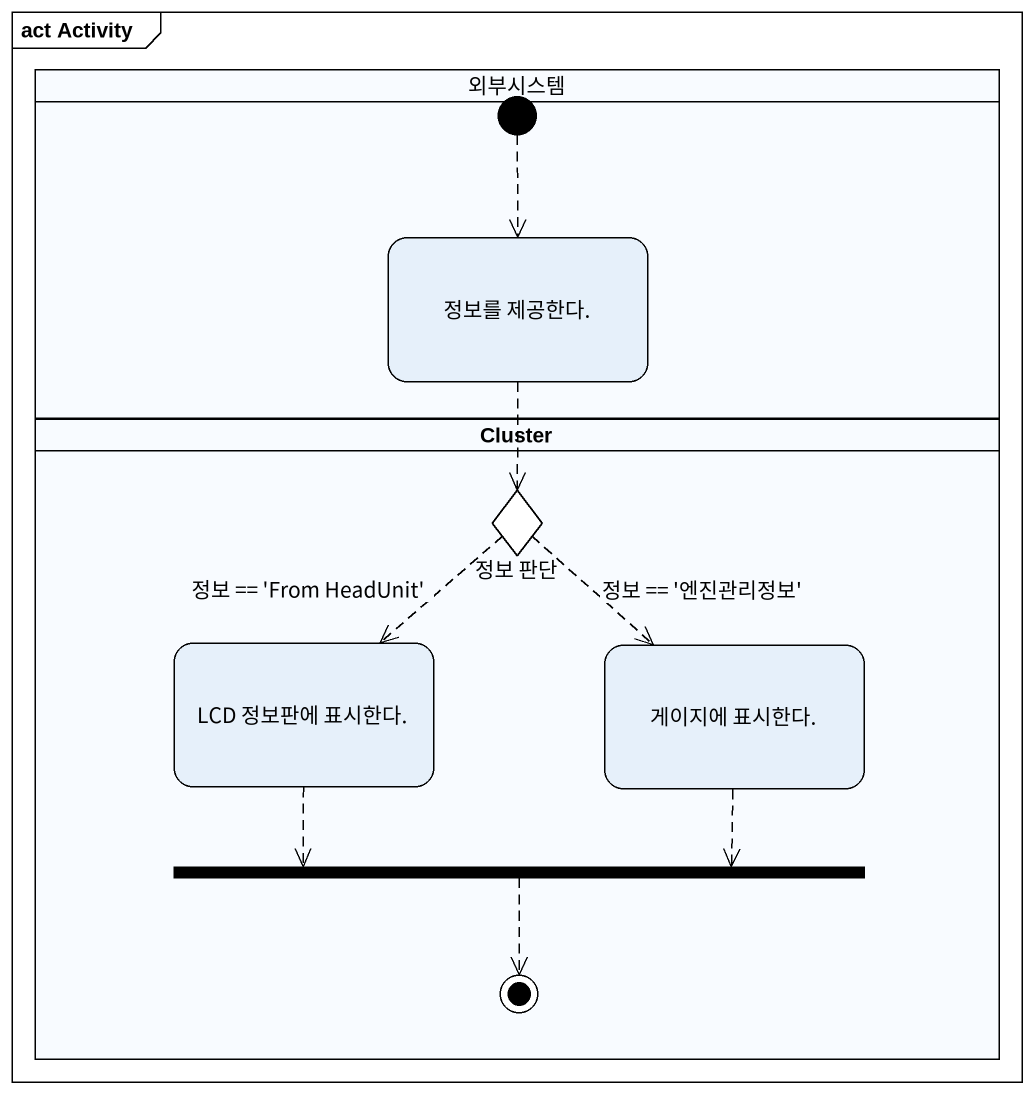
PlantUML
@startuml
mainframe act Activity
hide empty description
state 외부시스템 <<partition>> {
  state "정보를 제공한다." as 정보를_제공한다
  [*] -[dashed]-> 정보를_제공한다
}
state Cluster <<partition>> {
  state "정보 판단" as 정보_판단 <<choice>>
  state "LCD 정보판에 표시한다." as LCD_정보판에_표시한다
  state "게이지에 표시한다." as 게이지에_표시한다
  state fork1 <<join>>
  fork1 -[dashed]-> [*]
}
정보를_제공한다 -[dashed]-> 정보_판단
정보_판단 -[dashed]-> LCD_정보판에_표시한다 : 정보 == 'From HeadUnit'
정보_판단 -[dashed]-> 게이지에_표시한다 : 정보 == '엔진관리정보'
LCD_정보판에_표시한다 -[dashed]-> fork1
게이지에_표시한다 -[dashed]-> fork1
@enduml
